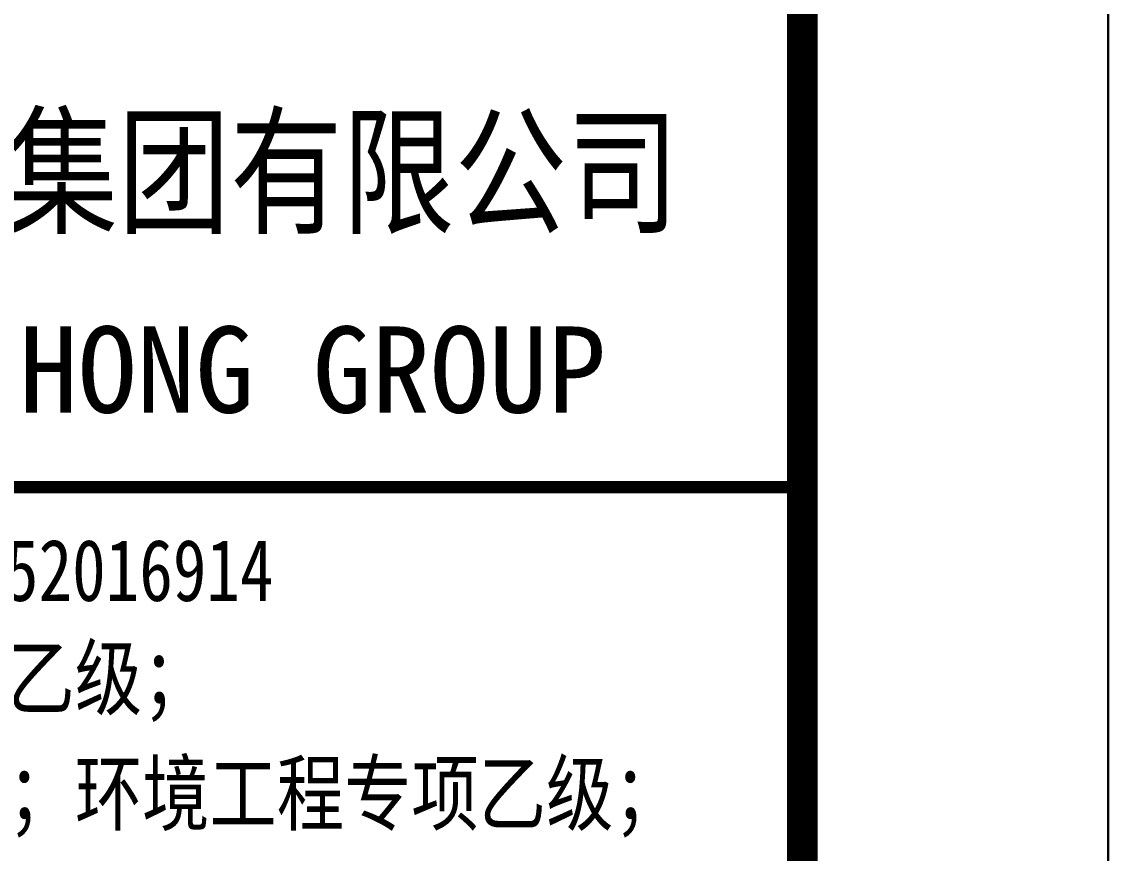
# Model space of a CAD drawing. Extents: x 498328 to 716449, y -893371 to -467753.
# Drawn here: x 607176 to 610727, y -859868 to -857149 of the extents above; entities that cross this region are included whole.
import ezdxf

# ---------------------------------------------------------------- set-up
doc = ezdxf.new("R2010")
doc.units = 0
doc.header["$LTSCALE"] = 1000
for name, color, linetype in [('PUB_TEXT', 7, 'CONTINUOUS'), ('PUB_TITLE', 4, 'CONTINUOUS'), ('通用-图框C-SHET', 141, 'CONTINUOUS')]:
    doc.layers.add(name, color=color, linetype=linetype)
doc.layers.add('yichutu', color=7, linetype='CONTINUOUS', true_color=0xffffff, plot=False)
doc.styles.add('标训３', font='simhei.ttf', dxfattribs={"width": 0.8, "height": 4.5})
doc.styles.add('标识４', font='simhei.ttf', dxfattribs={"width": 0.5, "height": 4.5})

# ---------------------------------------------------------------- blocks, each defined once
blk = doc.blocks.new('yct-841-594-84100-59400-100-1000.0')
at = {"layer": 'yichutu', "color": 7, "true_color": 0xffffff}
blk.add_lwpolyline([(0, 0), (0, 59400), (84100, 59400), (84100, 0)], close=True, dxfattribs=at)

msp = doc.modelspace()

# ---------------------------------------------------------------- linework, layer by layer
at = {"layer": 'PUB_TITLE'}
msp.add_lwpolyline([(526627.4, -893370.7), (610727.4, -893370.7), (610727.4, -833970.7), (526627.4, -833970.7)], close=True, dxfattribs=at)
at = {"layer": 'PUB_TITLE', "const_width": 100}
msp.add_lwpolyline([(529127.4, -892370.7), (609727.4, -892370.7), (609727.4, -834970.7), (529127.4, -834970.7)], close=True, dxfattribs=at)
at = {"layer": '通用-图框C-SHET', "const_width": 40}
msp.add_lwpolyline([(604727.4, -858670.7), (609727.4, -858670.7)], dxfattribs=at)

# ---------------------------------------------------------------- block references
at = {"layer": 'yichutu'}
msp.add_blockref('yct-841-594-84100-59400-100-1000.0', (526627.4, -893370.7), dxfattribs=at)

# ---------------------------------------------------------------- texts
at = {"layer": 'PUB_TEXT', "style": '标训３', "width": 0.8}
for s, height, p in [('华夏建弘设计集团有限公司', 336.076, (604923.6, -857806.8)), ('工程设计资质证书：A352016914 ', 201.646, (604921.7, -859043.1)), ('风景园林工程设计专项乙级；', 201.646, (604929.3, -859394.8)), ('化工石化医药行业乙级；环境工程专项乙级；', 201.646, (604929.3, -859772.8))]:
    msp.add_text(s, height=height, dxfattribs=at).set_placement(p)
at = {"layer": 'PUB_TEXT', "style": '标识４'}
msp.add_text('HUAXIA JIANHONG GROUP', height=281.981, dxfattribs=at).set_placement((605058, -858427.3))

doc.saveas('drawing.dxf')
